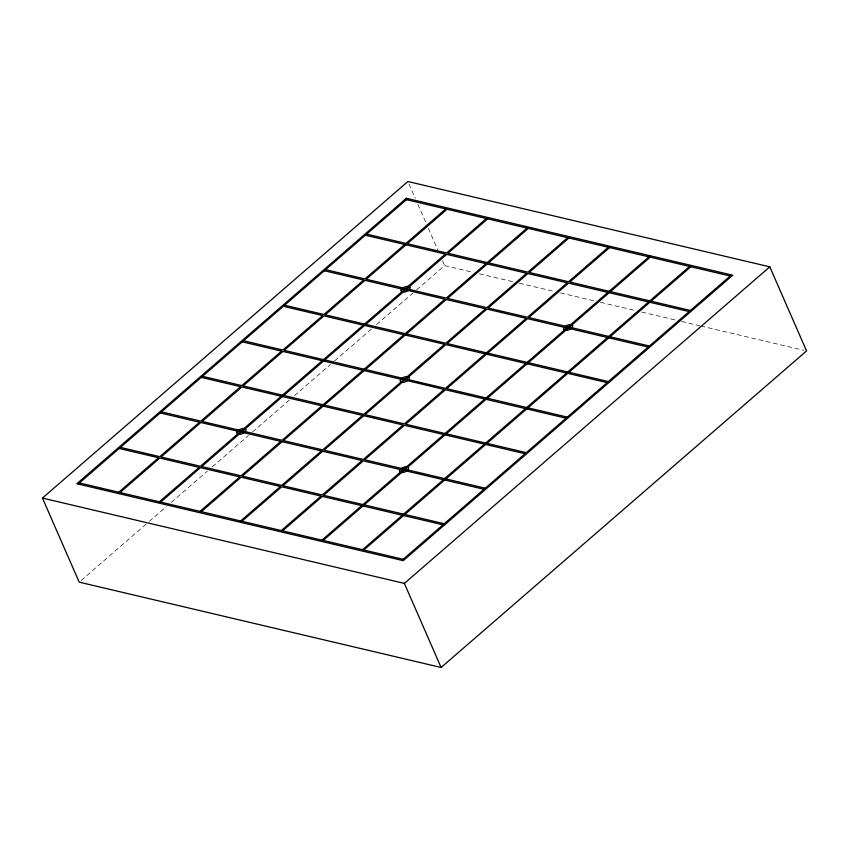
<?xml version="1.0" encoding="UTF-8"?>
<svg xmlns="http://www.w3.org/2000/svg" width="849" height="849" viewBox="0 0 849 849"><rect width="100%" height="100%" fill="white"/><g stroke="black" fill="none" stroke-linecap="round" stroke-linejoin="round"><path stroke-width="0.64" stroke-dasharray="4.25 3.18" d="M81.186 580.419L148.267 522.315M149.275 521.445L166.287 506.704M171.296 502.364L207.336 471.142M212.346 466.801L248.396 435.579M252.397 432.12L289.445 400.028M294.444 395.687L330.494 364.465M334.495 360.995L371.544 328.913M376.542 324.573L412.593 293.351M416.594 289.88L444.632 265.599L472.967 272.285M479.409 273.803L514.176 281.995M519.333 283.216L554.11 291.409M560.552 292.926L595.319 301.13M600.476 302.34L635.254 310.543M641.685 312.061L676.462 320.264M681.62 321.474L699.65 325.729M700.934 326.027L803.971 350.329M408.942 183.915L415.246 198.337M417.867 204.344L425.742 222.353M428.363 228.36L437.808 249.988M442.531 260.792L444.632 265.599"/><path stroke-width="1.27" d="M42.45 498.066L407.891 181.516L769.81 266.851L806.55 350.934L441.109 667.484L79.19 582.149L42.45 498.066L404.368 583.401L441.109 667.484M78.14 484.026L407.669 198.581M118.743 492.218L158.53 457.76L119.168 448.484M445.767 208.95L405.992 243.408L366.641 234.122M120.027 492.526L159.803 458.067L199.165 467.343L159.379 501.801M447.052 209.247L407.276 243.705L446.627 252.991L486.403 218.533M240.193 431.801L200.417 466.26L161.066 456.974L200.842 422.515L240.193 431.801L242.729 431.016L405.62 289.923L444.972 299.198L282.091 440.291L242.729 431.016M406.873 288.83L446.224 298.116L485.999 263.657L446.648 254.382L406.873 288.83L404.336 289.615L241.456 430.708L202.094 421.433L241.88 386.974L362.502 415.416L322.726 449.874L283.364 440.589L446.256 299.506L485.607 308.781L445.831 343.24L406.469 333.954M160.663 502.099L200.438 467.65L239.8 476.926L200.014 511.385M487.687 218.83L447.911 253.289L487.262 262.564L527.038 228.116M201.298 511.682L241.074 477.223L280.435 486.509L240.649 520.957M528.322 228.413L488.546 262.872L527.898 272.147L567.673 237.688M403.54 379.874L363.754 414.323L243.132 385.892L282.908 351.433L403.54 379.874L406.077 379.089L445.852 344.63L607.109 382.644M241.933 521.265L281.709 486.806L321.071 496.081L281.284 530.54M568.957 237.996L529.182 272.455L568.533 281.73L608.309 247.271M282.568 530.848L322.344 496.389L361.706 505.664M486.488 354.213L446.712 388.662L486.063 397.948M487.74 353.12L527.526 318.662L566.877 327.947L569.414 327.152L608.765 336.437M609.593 247.579L569.817 282.027L609.168 291.313M321.92 540.123L650.207 255.761M323.204 540.42L650.228 257.151M362.555 549.706L689.579 266.437M363.839 550.003L690.863 266.735M401.938 560.372L730.214 276.01M404.368 583.401L769.81 266.851M405.132 199.366L731.498 276.318M610.452 291.61L649.803 300.886M651.087 301.193L690.439 310.469M365.378 235.215L404.74 244.491L364.953 278.95L325.602 269.674M607.905 292.396L568.554 283.12L528.778 317.579L568.13 326.854M609.189 292.703L648.54 301.979M649.825 302.276L689.176 311.562M610.049 336.735L649.4 346.01M324.35 270.757L363.701 280.043L323.925 314.491L284.564 305.216M404.336 289.615L364.985 280.34L325.199 314.799L405.196 333.657M568.161 328.245L607.513 337.52M608.797 337.828L648.148 347.103M609.646 381.859L447.105 343.537L486.891 309.078L526.242 318.364L445.428 388.364L406.077 379.089M283.311 306.309L322.662 315.584L282.887 350.043L243.536 340.757M403.933 334.75L323.947 315.881L284.171 350.34L404.793 378.781L444.568 344.323L405.217 335.047M487.347 398.245L567.334 417.103M242.273 341.85L281.635 351.125L241.848 385.584L202.497 376.309M484.811 399.03L445.449 389.755L405.673 424.213L445.025 433.489M486.084 399.338L566.081 418.196M446.309 433.786L485.66 443.072M486.944 443.369L526.295 452.655M201.245 377.391L240.596 386.677L200.82 421.125L161.459 411.85M443.772 434.582L404.421 425.296L364.635 459.755L403.997 469.03M445.056 434.879L484.408 444.154M485.692 444.462L525.043 453.737M444.632 478.613L405.27 469.338L402.734 470.123L363.383 460.848L323.607 495.296L362.958 504.582M445.905 478.921L485.267 488.196M160.206 412.943L199.557 422.218L159.782 456.677L120.431 447.391M404.018 470.42L443.369 479.706M444.653 480.003L484.004 489.279M364.242 504.879L403.593 514.154M404.877 514.462L444.229 523.737M362.979 505.972L402.341 515.247M403.615 515.545L444.25 525.128M79.392 482.943L403.19 559.289M406.257 378.93L406.204 379.323A1.411 0.679 -23.6 0 1 405.185 380.129L444.176 389.447L404.389 423.906L365.038 414.63L404.485 380.32A1.411 0.679 -23.6 0 1 403.646 380.044M403.625 379.864A1.411 0.679 -23.6 0 1 404.877 378.781A1.411 0.679 -23.6 0 1 406.257 378.93M236.967 432.152L236.967 433.478C239.864 435.654 245.128 433.266 246.114 429.944L245.955 429.329C243.164 427.185 238.633 429.445 236.967 432.152M401.11 289.976L401.11 291.303C404.007 293.478 409.271 291.09 410.258 287.769L410.099 287.153C407.297 285.009 402.776 287.259 401.11 289.976M400.335 380.225L400.335 381.541C403.233 383.716 408.496 381.339 409.483 378.007L409.324 377.391C406.522 375.247 402.002 377.508 400.335 380.225M399.508 470.473L399.508 471.8C402.405 473.975 407.669 471.598 408.656 468.266L408.496 467.65C405.705 465.507 401.174 467.767 399.508 470.473M563.651 328.298L563.651 329.624C566.548 331.8 571.812 329.412 572.799 326.09L572.64 325.475C569.838 323.331 565.317 325.581 563.651 328.298M406.395 198.284L76.856 483.728L403.222 560.68L732.751 275.225L406.395 198.284M406.013 244.799L366.237 279.257L405.589 288.533L445.375 254.074L406.013 244.799M241.477 432.099L201.701 466.557L241.052 475.833L280.828 441.384L241.477 432.099M282.112 441.682L242.336 476.14L281.688 485.416L321.463 450.957L282.112 441.682M487.284 263.954L447.508 298.413L486.859 307.688L526.635 273.24L487.284 263.954M322.747 451.265L282.972 485.724L322.323 494.999L362.099 460.54L322.747 451.265M363.786 415.713L324 450.172L363.361 459.458L403.137 424.999L363.786 415.713M527.919 273.537L488.143 307.996L527.494 317.271L567.27 282.813L527.919 273.537"/></g></svg>
